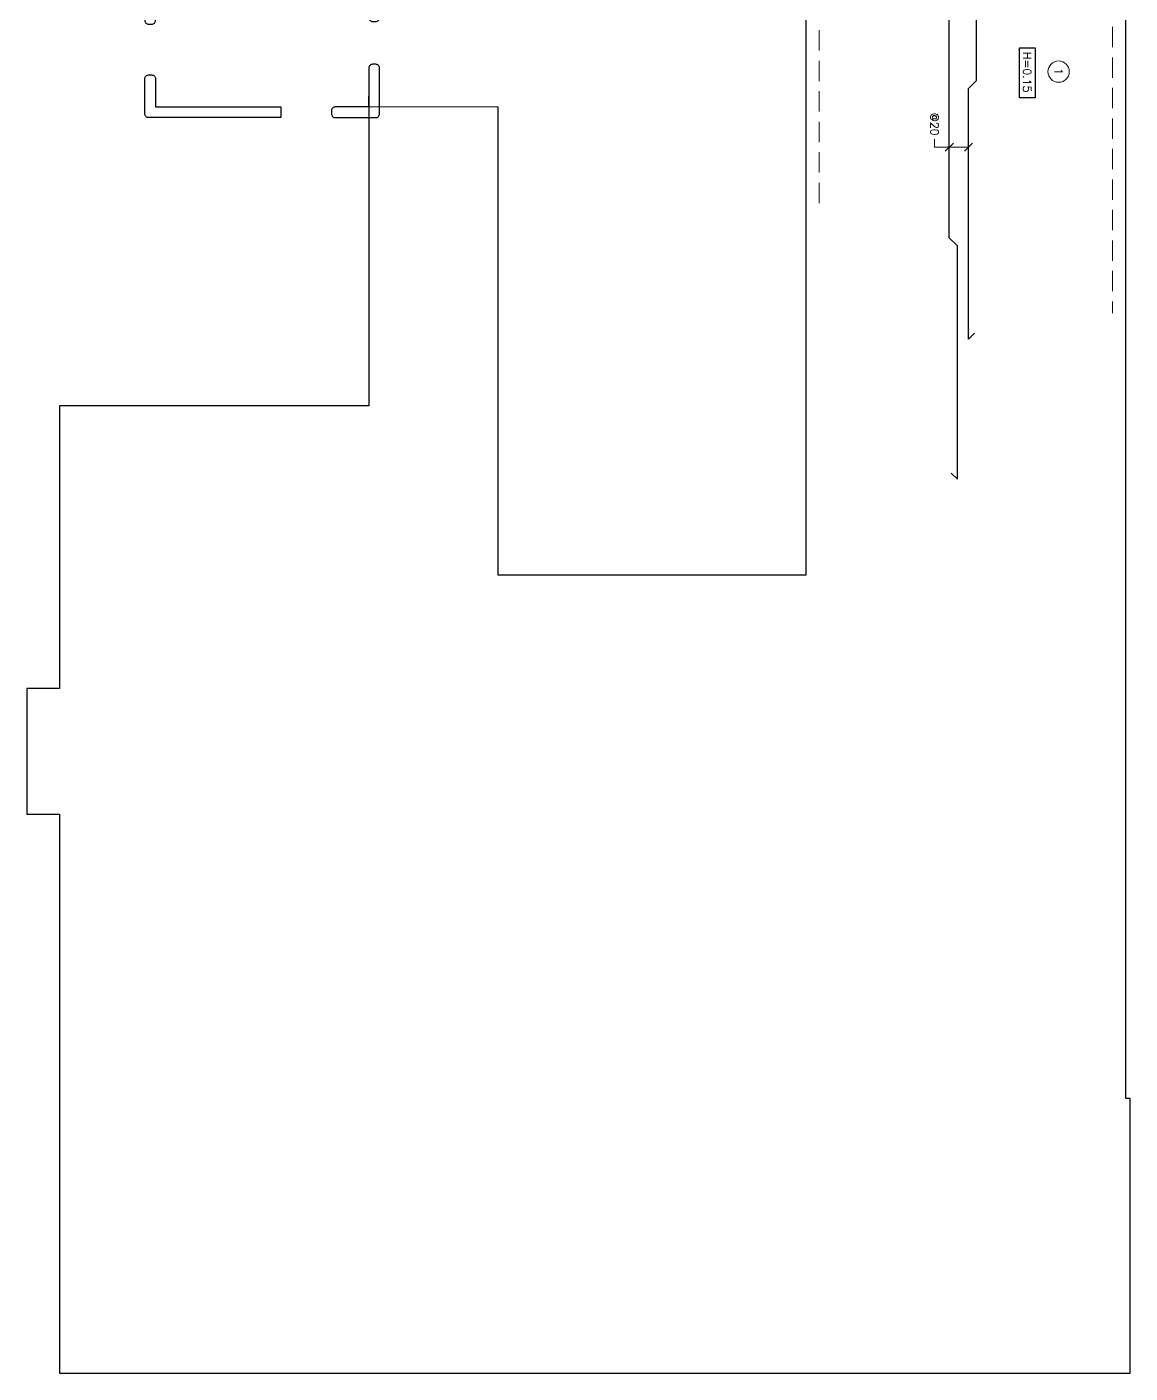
# Model space of a CAD drawing. Header units: metres. Extents: x -44 to 358, y -286 to 66.
# Drawn here: x -44.07 to -23.4, y -107.76 to -82.54 of the extents above; entities that cross this region are included whole.
import ezdxf

# ---------------------------------------------------------------- set-up
doc = ezdxf.new("R2010")
doc.units = ezdxf.units.M
doc.header["$LTSCALE"] = 0.3
doc.header["$PDMODE"] = 3
doc.linetypes.add('HIDDEN', pattern=[9.525, 6.35, -3.175])
for name, color, linetype, lineweight in [('0-S-GRID-IDEN', 1, 'Continuous', 9), ('A-WALL', 7, 'Continuous', 30), ('Columnas', 7, 'Continuous', 18), ('VIGAS', 1, 'HIDDEN', 15)]:
    doc.layers.add(name, color=color, linetype=linetype, lineweight=lineweight)
for name, color, linetype in [('ACERO', 5, 'Continuous'), ('BP', 3, 'Continuous'), ('DIMTEXTO', 4, 'Continuous'), ('HATCH', 8, 'Continuous')]:
    doc.layers.add(name, color=color, linetype=linetype)
doc.styles.add('SMPLEX', font='simplex.shx')
doc.dimstyles.new('DIM-75', dxfattribs={"dimscale": 0.75, "dimtxt": 0.2, "dimasz": 0.2, "dimexe": 0.2, "dimexo": 0.2, "dimgap": 0.1, "dimtad": 0, "dimtih": 1, "dimtoh": 1, "dimzin": 0, "dimdsep": 46, "dimtxsty": 'SMPLEX', "dimblk1": 'OBLIQUE', "dimblk2": 'OBLIQUE', "dimsah": 1, "dimcen": 0.2, "dimclrd": 4, "dimclre": 4, "dimclrt": 4, "dimadec": 0, "dimazin": 0, "dimtfac": 1, "dimtmove": 0, "dimatfit": 3, "dimldrblk": 'OBLIQUE', "dimfxl": 0.2, "dimfxlon": 1, "dimtfill": 1, "dimtolj": 1, "dimtzin": 0, "dimarcsym": 0})

# ---------------------------------------------------------------- blocks, each defined once
blk = doc.blocks.new('A$C2bbc346b')
at = {"layer": 'A-WALL', "color": 7, "true_color": 0xffffff}
for p, q in [((7.8, -0.27), (7.8, -6.13)), ((0.2, -0.751), (0, -0.751)), ((6.25, -8.065), (6.25, -8.125)), ((6.32, -7.995), (6.4, -7.995)), ((6.4, -7.995), (6.4, -7.915)), ((6.47, -7.845), (6.53, -7.845)), ((6.6, -7.995), (6.6, -7.915)), ((6.6, -7.995), (6.6, -8.725)), ((6.32, -8.195), (6.4, -8.195)), ((6.4, -8.195), (6.4, -8.725)), ((6.47, -8.795), (6.53, -8.795)), ((2.425, -8.995), (2.575, -8.995)), ((2.425, -10.995), (2.575, -10.995)), ((10.4, -14.189), (10.2, -14.189)), ((1.499, -18.939), (1.499, -17.454))]:
    blk.add_line(p, q, dxfattribs=at)
at = {"layer": 'A-WALL', "color": 7, "true_color": 0xffffff, "transparency": 33554684}
blk.add_line((2.275, -8.195), (2.25, -8.195), dxfattribs=at)
at = {"layer": 'A-WALL', "color": 7, "true_color": 0xffffff}
for points in [[(0, -0.07), (0, -0.751), (0.2, -0.751), (0.2, -0.27, -0.414214), (0.27, -0.2), (0.53, -0.2, 0.414214), (0.6, -0.13), (0.6, -0.07, 0.414214), (0.53, 0), (0.07, 0, 0.414214)], [(6.53, -11.995), (6.32, -11.995, -0.414214), (6.25, -11.925), (6.25, -11.865, -0.414214), (6.32, -11.795), (6.33, -11.795, 0.414214), (6.4, -11.725), (6.4, -11.065, -0.414214), (6.47, -10.995), (6.53, -10.995, -0.414214), (6.6, -11.065), (6.6, -11.925, -0.414214)], [(10.53, -14.889, 0.414214), (10.6, -14.819), (10.6, -14.059, 0.414214), (10.53, -13.989), (9.67, -13.989, 0.414214), (9.6, -14.059), (9.6, -14.119, 0.414214), (9.67, -14.189), (10.4, -14.189), (10.4, -14.819, 0.414214), (10.47, -14.889)]]:
    blk.add_lwpolyline(points, format="xyb", close=True, dxfattribs=at)
for points in [[(7.73, -0.2), (7.47, -0.2, -0.414214), (7.4, -0.13), (7.4, -0.07, -0.414214), (7.47, 0), (8.63, 0)], [(8, -0.27), (8, -6.33, -0.414214), (7.93, -6.4), (6.67, -6.4, 0.414214), (6.6, -6.47), (6.6, -6.48, -0.414214), (6.53, -6.55), (6.47, -6.55, -0.414214), (6.4, -6.48), (6.4, -6.47, 0.414214), (6.33, -6.4), (6.22, -6.4), (6.22, -6.2), (7.73, -6.2)], [(0.2, -6.13), (0.2, -5.651), (0, -5.651), (0, -6.33, 0.414214), (0.07, -6.4)], [(0.27, -6.2), (5.28, -6.2), (5.28, -6.4), (4.57, -6.4, 0.414214), (4.5, -6.47), (4.5, -6.797), (4.35, -6.797), (4.35, -6.4), (2.3, -6.4), (2.3, -6.797), (2.1, -6.797), (2.1, -6.47, 0.414214), (2.03, -6.4), (0.07, -6.4)], [(4.35, -7.995), (2.3, -7.995), (2.3, -7.597), (2.1, -7.597), (2.1, -8.045, 0.414214), (2.25, -8.195), (2.375, -8.195, -0.414214), (2.4, -8.22)], [(2.33, -11.795, 0.414214), (2.4, -11.725), (2.4, -11.02, -0.414214), (2.425, -10.995), (2.575, -10.995, -0.414214), (2.6, -11.02), (2.6, -11.725, 0.414214), (2.67, -11.795), (5.18, -11.795, -0.414214), (5.25, -11.865), (5.25, -11.925, -0.414214), (5.18, -11.995)], [(5.18, -11.995), (4.57, -11.995, 0.414214), (4.5, -12.065), (4.5, -12.322, -0.414214), (4.43, -12.392), (4.35, -12.392), (4.35, -11.995), (2.3, -11.995), (2.3, -12.392), (2.1, -12.392), (2.1, -11.945, -0.414214), (2.25, -11.795), (2.33, -11.795)], [(0.2, -14.34), (0, -14.34), (0, -13.659, -0.414214), (0.07, -13.589), (2.03, -13.589, 0.414214), (2.1, -13.519), (2.1, -13.192)], [(7.8, -13.859), (7.8, -17.254), (6.627, -17.254), (6.627, -16.654), (6.507, -16.654, 0.414214), (6.477, -16.684), (6.477, -17.254), (6.439, -17.254), (6.439, -17.454), (7.73, -17.454, -0.414214), (7.8, -17.524), (7.8, -18.519, 0.414214), (7.87, -18.589), (7.93, -18.589, 0.414214), (8, -18.519), (8, -18.459, -0.414214), (8.07, -18.389), (8.78, -18.389, 0.414214), (8.85, -18.319), (8.85, -18.259, 0.414214), (8.78, -18.189), (8, -18.189), (8, -14.189), (8.73, -14.189, 0.414214), (8.8, -14.119), (8.8, -14.059, 0.414214), (8.73, -13.989), (8, -13.989), (8, -13.659, 0.414214), (7.93, -13.589), (4.57, -13.589, -0.414214), (4.5, -13.519), (4.5, -13.262, 0.414214), (4.43, -13.192), (4.35, -13.192), (4.35, -13.589), (2.3, -13.589), (2.3, -13.192), (2.1, -13.192)], [(1.499, -17.254), (1.499, -16.684, 0.414214), (1.469, -16.654), (1.349, -16.654), (1.349, -17.254), (0.2, -17.254), (0.2, -13.859)], [(2.5, -14.789), (2.5, -13.859, 0.414214), (2.43, -13.789), (0.27, -13.789)], [(2.5, -14.639), (2.5, -14.759, 0.414214), (2.53, -14.789), (2.62, -14.789, 0.414214), (2.65, -14.759), (2.65, -13.859, -0.414214), (2.72, -13.789), (3.855, -13.789)], [(2.62, -15.589, -0.414214), (2.65, -15.619), (2.65, -16.544, 0.414214), (2.72, -16.614), (3.855, -16.614, 0.414214), (3.925, -16.544), (3.925, -13.859, 0.414214), (3.855, -13.789)], [(7.73, -13.789), (5.571, -13.789, 0.414214), (5.501, -13.859), (5.501, -14.759, -0.414214), (5.471, -14.789), (5.381, -14.789, -0.414214), (5.351, -14.759), (5.351, -13.859, 0.414214), (5.281, -13.789), (4.145, -13.789, 0.414214), (4.075, -13.859), (4.075, -16.544)], [(2.62, -15.589), (2.53, -15.589, 0.414214), (2.5, -15.619), (2.5, -17.254), (2.462, -17.254), (2.462, -17.454), (2.58, -17.454, 0.414214), (2.65, -17.384), (2.65, -16.764)], [(2.65, -16.764), (5.351, -16.764), (5.351, -17.384, 0.414214), (5.421, -17.454), (5.539, -17.454), (5.539, -17.254), (5.501, -17.254), (5.501, -15.619, 0.414214), (5.471, -15.589), (5.381, -15.589, 0.414214), (5.351, -15.619), (5.351, -16.544, -0.414214), (5.281, -16.614), (4.145, -16.614, -0.414214), (4.075, -16.544)], [(10.2, -18.189), (10.4, -18.189), (10.4, -15.839), (10.6, -15.839), (10.6, -18.319, -0.414214), (10.53, -18.389), (9.87, -18.389, -0.414214), (9.8, -18.319), (9.8, -18.259, -0.414214), (9.87, -18.189), (10.4, -18.189), (10.4, -16.556)], [(1.349, -19.789), (0.27, -19.789, -0.414214), (0.2, -19.719), (0.2, -19.24), (0, -19.24), (0, -19.919)], [(7.73, -19.789), (5.67, -19.789, 0.414214), (5.6, -19.859), (5.6, -19.919, 0.414214), (5.67, -19.989), (7.93, -19.989, 0.414214), (8, -19.919), (8, -19.659, 0.414214), (7.93, -19.589), (7.87, -19.589, 0.414214), (7.8, -19.659), (7.8, -19.719)], [(0.07, -19.989), (2.33, -19.989, 0.414213), (2.4, -19.919), (2.4, -19.859, 0.414214), (2.33, -19.789), (1.249, -19.789)]]:
    blk.add_lwpolyline(points, format="xyb", dxfattribs=at)
blk.add_lwpolyline([(0, -1.951), (0.2, -1.951), (0.2, -4.451), (0, -4.451)], close=True, dxfattribs=at)
for points in [[(4.5, -7.995), (4.5, -7.597), (4.35, -7.597), (4.35, -7.995)], [(1.349, -18.939), (1.349, -17.454), (0.2, -17.454), (0.2, -18.04), (0, -18.04), (0, -15.54), (0.2, -15.54)]]:
    blk.add_lwpolyline(points, dxfattribs=at)
at = {"layer": 'A-WALL', "color": 7, "true_color": 0xffffff, "transparency": 33554684}
blk.add_lwpolyline([(2.4, -8.219), (2.4, -8.97, 0.414214), (2.425, -8.995), (2.575, -8.995, 0.414214), (2.6, -8.97), (2.6, -8.265, -0.414214), (2.67, -8.195), (5.18, -8.195, 0.414214), (5.25, -8.125), (5.25, -8.065, 0.414214), (5.18, -7.995), (4.5, -7.995)], format="xyb", dxfattribs=at)
at = {"layer": 'A-WALL', "color": 7, "true_color": 0xffffff}
for centre, start, end in [((6.32, -8.065), 90, 180), ((6.47, -7.915), 90, 180), ((6.53, -7.915), 0, 90), ((6.32, -8.125), 180, 270), ((6.47, -8.725), 180, 270), ((6.53, -8.725), 270, 0)]:
    blk.add_arc(centre, 0.07, start, end, dxfattribs=at)
blk = doc.blocks.new('_OBLIQUE')
at = {"color": 0, "linetype": 'ByBlock'}
blk.add_line((-0.5, -0.5), (0.5, 0.5), dxfattribs=at)
blk = doc.blocks.new('*D1868')
at = {"layer": 'DEFPOINTS', "color": 0, "transparency": 16777216}
for p in [(30.878, -22.978), (29.446, -23.339), (30.878, -23.339)]:
    blk.add_point(p, dxfattribs=at)
at = {"layer": 'DIMTEXTO', "color": 4, "lineweight": -2, "transparency": 16777216}
for p, q in [((29.596, -22.978), (29.296, -22.978)), ((29.446, -22.978), (29.446, -23.339)), ((29.596, -23.339), (29.296, -23.339)), ((29.446, -23.339), (29.446, -23.616)), ((29.446, -23.616), (29.296, -23.616))]:
    blk.add_line(p, q, dxfattribs=at)
at = {"layer": 'DIMTEXTO', "color": 4, "lineweight": -2, "transparency": 16777216, "xscale": 0.15, "yscale": 0.15, "zscale": 0.15}
for p, rotation in [((29.446, -22.978), 90), ((29.446, -23.339), 270)]:
    blk.add_blockref('_OBLIQUE', p, dxfattribs=dict(at, rotation=rotation))
at = {"layer": 'DIMTEXTO', "color": 4, "transparency": 16777216, "insert": (29.014, -23.616), "char_height": 0.15, "attachment_point": 5, "style": 'SMPLEX', "bg_fill": 3, "box_fill_scale": 1.1, "bg_fill_color": 256, "bg_fill_true_color": 13158600, "bg_fill_transparency": 0}
blk.add_mtext('\\A1;@20', dxfattribs=at)
blk = doc.blocks.new('A$C70f84f4d')
at = {"layer": '0-S-GRID-IDEN'}
blk.add_circle((13.222, 19.337), 0.2, dxfattribs=at)
at = {"layer": 'ACERO'}
for points in [[(18.122, 17.759), (18.235, 17.648), (13.536, 17.651), (13.386, 17.801), (11.584, 17.801), (11.697, 17.689)], [(20.747, 17.326), (20.859, 17.439), (16.489, 17.439), (16.339, 17.289), (11.584, 17.289), (11.697, 17.401)]]:
    blk.add_lwpolyline(points, dxfattribs=at)
at = {"layer": 'BP', "ltscale": 0.2}
blk.add_lwpolyline([(32.464, 20.6), (11.584, 20.6), (11.584, 14.6), (22.659, 14.6), (22.659, 8.83), (13.887, 8.83), (13.884, 6.411), (19.484, 6.411), (19.484, 0.611), (24.784, 0.611), (24.784, 0), (27.134, 0), (27.134, 0.611), (37.611, 0.611), (37.611, 20.677), (32.464, 20.677), (32.464, 20.6)], dxfattribs=at)
at = {"layer": 'VIGAS', "ltscale": 0.2}
for p, q in [((12.384, 20.6), (17.746, 20.6)), ((12.384, 20.35), (17.746, 20.35)), ((15.685, 14.85), (12.384, 14.85)), ((15.685, 14.6), (12.384, 14.6))]:
    blk.add_line(p, q, dxfattribs=at)
at = {"layer": 'HATCH', "ltscale": 0.2}
blk.add_blockref('A$C2bbc346b', (3.484, 20.599), dxfattribs=at)
at = {"layer": 'DIMTEXTO', "color": 4, "insert": (13.222, 19.337), "char_height": 0.15, "attachment_point": 5, "style": 'SMPLEX', "bg_fill": 3, "box_fill_scale": 1.1, "bg_fill_color": 256, "bg_fill_true_color": 13158600, "bg_fill_transparency": 0}
blk.add_mtext('1', dxfattribs=at)
at = {"layer": 'DIMTEXTO', "color": 4, "insert": (13.232, 18.748), "char_height": 0.15, "attachment_point": 5, "rotation": 0, "style": 'SMPLEX', "bg_fill": 3, "box_fill_scale": 1.1, "bg_fill_color": 256, "bg_fill_true_color": 13158600, "bg_fill_transparency": 0}
blk.add_mtext('\\A1;H=0.15', dxfattribs=at)
at = {"layer": 'DIMTEXTO'}
dim = blk.add_linear_dim(base=(14.638, 17.289), p1=(16.07, 17.65), p2=(16.07, 17.289), angle=90, text='@20', dimstyle='DIM-75', dxfattribs=at)
dim.commit()
dim.dimension.update_dxf_attribs({"geometry": '*D1868', "text_midpoint": (14.206, 17.012), "dimtype": 128, "insert": (-14.808, 40.628)})
at = {"layer": 'DIMTEXTO', "color": 4}
blk.add_lwpolyline([(12.776, 18.897), (13.712, 18.897), (13.712, 18.606), (12.776, 18.606)], close=True, dxfattribs=at)

msp = doc.modelspace()

# ---------------------------------------------------------------- block references
at = {"layer": 'Columnas', "ltscale": 0.2, "rotation": 270}
msp.add_blockref('A$C70f84f4d', (-44.0744118, -70.1515298), dxfattribs=at)

doc.saveas('drawing.dxf')
